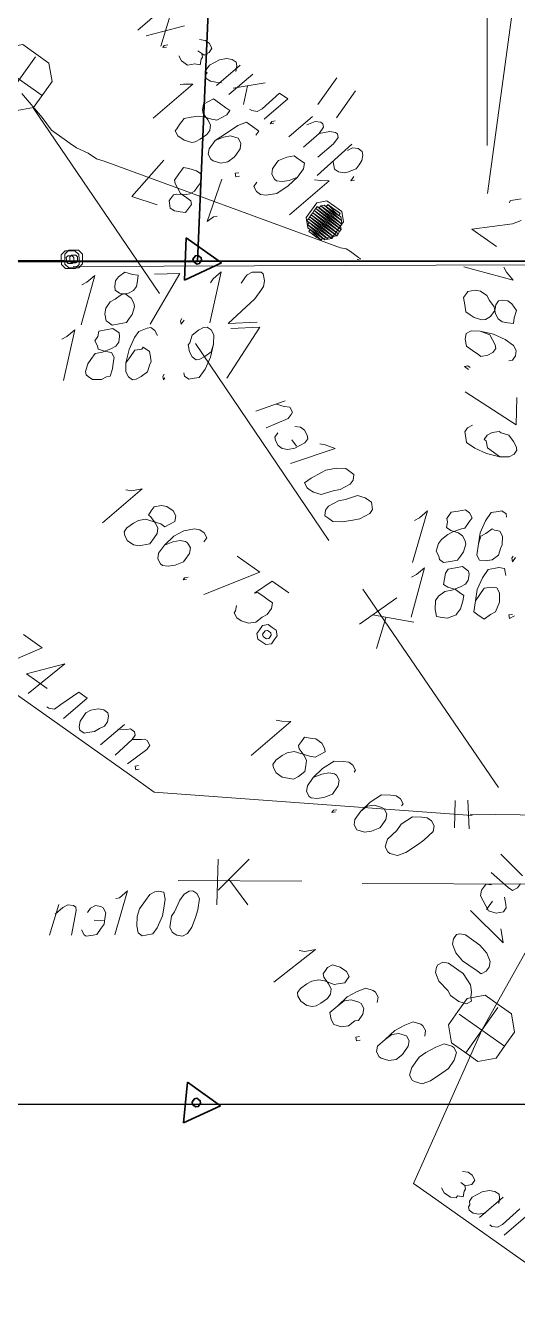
# Model space of a CAD drawing. Header units: millimetres. Extents: x -45570 to 57695, y -24100 to 57483.
# Drawn here: x -8219 to 542, y -24100 to -1506 of the extents above; entities that cross this region are included whole.
import ezdxf

# ---------------------------------------------------------------- set-up
doc = ezdxf.new("R2010")
doc.units = ezdxf.units.MM
doc.linetypes.add('Осевая 12-2-2', pattern=[16, 12, -2, 0, -2])
for name, color, linetype, lineweight in [('A-FLOR', 8, 'Continuous', 9), ('S-GRID', 8, 'Continuous', 9), ('НВК_ГП', 8, 'Continuous', 18), ('НВК_граница', 6, 'Continuous', 35), ('НВК_топо', 9, 'Continuous', 9)]:
    doc.layers.add(name, color=color, linetype=linetype, lineweight=lineweight)

# ---------------------------------------------------------------- blocks, each defined once
blk = doc.blocks.new('ТОПО')
at = {"layer": 'НВК_граница'}
for p, q in [((-4342, 13152), (-5154, -5708)), ((-4342, 13152), (-5154, -5708)), ((-5388, -6039), (-5355, -5290)), ((-5388, -6039), (-5355, -5290)), ((-5388, -6039), (-5355, -5290)), ((-5355, -5290), (-4729, -5732)), ((-5355, -5290), (-4729, -5732)), ((-5355, -5290), (-4729, -5732)), ((-5154, -5708), (-45570, -5710)), ((-5154, -5708), (-14181, -5670)), ((-4729, -5732), (-5388, -6039)), ((-4729, -5732), (-5388, -6039)), ((-4729, -5732), (-5388, -6039)), ((-5154, -5708), (23846, -5689)), ((23846, -5689), (-5154, -5708)), ((-5405, -21045), (-5335, -20321)), ((-5335, -20321), (-4747, -20738)), ((-14162, -20701), (-5171, -20714)), ((-4747, -20738), (-5405, -21045)), ((-5171, -20714), (23829, -20695))]:
    blk.add_line(p, q, dxfattribs=at)
for points in [[(-5214, -5638), (-5236, -5668), (-5229, -5710), (-5198, -5732)], [(-5214, -5638), (-5236, -5668), (-5229, -5710), (-5198, -5732)], [(-5214, -5638), (-5236, -5668), (-5229, -5710), (-5198, -5732)], [(-5120, -5622), (-5151, -5600), (-5193, -5607), (-5214, -5638)], [(-5120, -5622), (-5151, -5600), (-5193, -5607), (-5214, -5638)], [(-5120, -5622), (-5151, -5600), (-5193, -5607), (-5214, -5638)], [(-5104, -5716), (-5082, -5685), (-5090, -5643), (-5120, -5622)], [(-5104, -5716), (-5082, -5685), (-5090, -5643), (-5120, -5622)], [(-5104, -5716), (-5082, -5685), (-5090, -5643), (-5120, -5622)], [(-5198, -5732), (-5168, -5754), (-5126, -5746), (-5104, -5716)], [(-5198, -5732), (-5168, -5754), (-5126, -5746), (-5104, -5716)], [(-5198, -5732), (-5168, -5754), (-5126, -5746), (-5104, -5716)], [(-5232, -20643), (-5253, -20674), (-5246, -20716), (-5215, -20737)], [(-5137, -20627), (-5168, -20605), (-5210, -20613), (-5232, -20643)], [(-5215, -20737), (-5185, -20759), (-5143, -20752), (-5121, -20721)], [(-5121, -20721), (-5100, -20691), (-5107, -20649), (-5137, -20627)]]:
    blk.add_lwpolyline(points, dxfattribs=at)
at = {"layer": 'НВК_топо'}
for p, q in [((2818, 16091), (7, -4501)), ((-5792, -1226), (-6215, -1590)), ((-5645, -1330), (-5810, -1876)), ((-5387, -1513), (-6068, -1694)), ((-5119, -1758), (-5019, -1773)), ((-5019, -1773), (-4946, -1825)), ((-5747, -1865), (-5773, -1902)), ((-5773, -1902), (-5710, -1891)), ((-5684, -1854), (-5747, -1865)), ((-5076, -2009), (-5150, -1957)), ((-5076, -2009), (-5065, -2072)), ((-5039, -2035), (-5076, -2009)), ((-4950, -1987), (-5039, -2035)), ((-4898, -1914), (-4950, -1987)), ((-4946, -1825), (-4898, -1914)), ((-8732, -2182), (-7923, -2755)), ((-8041, -2064), (-8614, -2873)), ((-5442, -2136), (-5490, -2047)), ((-5332, -2214), (-5442, -2136)), ((-5269, -2204), (-5332, -2214)), ((-5206, -2193), (-5269, -2204)), ((-5107, -2208), (-5206, -2193)), ((-5091, -2108), (-5107, -2208)), ((-5065, -2072), (-5091, -2108)), ((-5022, -2323), (-4944, -2213)), ((-4944, -2213), (-4855, -2165)), ((-4855, -2165), (-4766, -2118)), ((-4394, -2215), (-4817, -2579)), ((-4766, -2118), (-4641, -2096)), ((-4641, -2096), (-4541, -2111)), ((-4541, -2111), (-4468, -2163)), ((-4457, -2226), (-4472, -2326)), ((-4468, -2163), (-4457, -2226)), ((-4985, -2349), (-5022, -2323)), ((-5011, -2386), (-4985, -2349)), ((-5001, -2449), (-5011, -2386)), ((-4927, -2501), (-5001, -2449)), ((-4173, -2372), (-4596, -2735)), ((-3013, -2917), (-2674, -2438)), ((-5241, -2555), (-5946, -3160)), ((-5466, -2561), (-5404, -2550)), ((-5404, -2550), (-5241, -2555)), ((-4827, -2516), (-4927, -2501)), ((-4728, -2531), (-4827, -2516)), ((-3952, -2528), (-4518, -2625)), ((-4267, -2582), (-4338, -2917)), ((-3695, -2710), (-4003, -2989)), ((-3548, -2814), (-3695, -2710)), ((-2682, -3151), (-2343, -2673)), ((-7921, -3143), (-8284, -2720)), ((-5051, -2910), (-5066, -3010)), ((-4962, -2862), (-5051, -2910)), ((-4873, -2815), (-4962, -2862)), ((-4763, -2893), (-4873, -2815)), ((-4653, -2971), (-4763, -2893)), ((-3971, -3178), (-3548, -2814)), ((-5832, -6277), (-8079, -2976)), ((-7837, -3258), (-7921, -3143)), ((-5474, -3273), (-5396, -3163)), ((-5396, -3163), (-5270, -3141)), ((-5270, -3141), (-5144, -3120)), ((-5144, -3120), (-5045, -3135)), ((-5066, -3010), (-5056, -3072)), ((-5056, -3072), (-4971, -3187)), ((-5045, -3135), (-4908, -3177)), ((-4809, -3192), (-4720, -3144)), ((-4720, -3144), (-4631, -3097)), ((-4579, -3023), (-4653, -2971)), ((-4631, -3097), (-4579, -3023)), ((-4191, -3021), (-4228, -2995)), ((-4092, -3037), (-4191, -3021)), ((-4003, -2989), (-4092, -3037)), ((-3106, -3127), (-3529, -3490)), ((-7752, -3373), (-7837, -3258)), ((-7532, -3529), (-7752, -3373)), ((-5552, -3384), (-5526, -3347)), ((-5504, -3473), (-5552, -3384)), ((-5526, -3347), (-5474, -3273)), ((-4939, -3376), (-4991, -3449)), ((-4971, -3187), (-4924, -3276)), ((-4924, -3276), (-4939, -3376)), ((-4908, -3177), (-4809, -3192)), ((-4436, -3290), (-4640, -3422)), ((-4285, -3231), (-4436, -3290)), ((-4174, -3309), (-4285, -3231)), ((-4137, -3335), (-4174, -3309)), ((-4064, -3388), (-4137, -3335)), ((-4116, -3461), (-4064, -3388)), ((-3834, -3219), (-3860, -3256)), ((-3860, -3256), (-3797, -3245)), ((-3771, -3208), (-3834, -3219)), ((-3210, -3274), (-3059, -3215)), ((-3059, -3215), (-2959, -3231)), ((-2912, -3320), (-2990, -3430)), ((-2959, -3231), (-2922, -3257)), ((-2922, -3257), (-2912, -3320)), ((-7421, -3607), (-7532, -3529)), ((-7311, -3685), (-7421, -3607)), ((-5394, -3551), (-5504, -3473)), ((-5258, -3592), (-5394, -3551)), ((-5195, -3581), (-5258, -3592)), ((-5106, -3534), (-5195, -3581)), ((-4991, -3449), (-5106, -3534)), ((-4844, -3553), (-4948, -3701)), ((-4640, -3422), (-4844, -3553)), ((-4692, -3495), (-4844, -3553)), ((-4566, -3474), (-4692, -3495)), ((-4430, -3515), (-4566, -3474)), ((-4383, -3604), (-4430, -3515)), ((-4398, -3703), (-4383, -3604)), ((-2990, -3430), (-3271, -3672)), ((-2732, -3612), (-3014, -3854)), ((-2990, -3430), (-2801, -3398)), ((-2801, -3398), (-2702, -3413)), ((-2654, -3502), (-2732, -3612)), ((-2702, -3413), (-2665, -3439)), ((-2665, -3439), (-2654, -3502)), ((-7101, -3778), (-7311, -3685)), ((-6954, -3882), (-7101, -3778)), ((-4948, -3701), (-4963, -3800)), ((-4963, -3800), (-4916, -3889)), ((-4502, -3851), (-4476, -3814)), ((-4476, -3814), (-4398, -3703)), ((-3564, -3852), (-3438, -3830)), ((-3438, -3830), (-3365, -3882)), ((-2407, -3621), (-3023, -4179)), ((-2485, -3732), (-2396, -3684)), ((-2396, -3684), (-2297, -3699)), ((-2297, -3699), (-2223, -3751)), ((-2213, -3814), (-2228, -3914)), ((-2223, -3751), (-2213, -3814)), ((-6817, -3924), (-6954, -3882)), ((-2609, -5466), (-6817, -3924)), ((-6322, -4550), (-5754, -3903)), ((-5434, -4075), (-5407, -4038)), ((-5407, -4038), (-5308, -4053)), ((-5308, -4053), (-5171, -4095)), ((-4916, -3889), (-4879, -3915)), ((-4879, -3915), (-4742, -3956)), ((-4742, -3956), (-4617, -3935)), ((-4617, -3935), (-4502, -3851)), ((-3835, -4157), (-3820, -4057)), ((-3820, -4057), (-3742, -3947)), ((-3742, -3947), (-3716, -3910)), ((-3716, -3910), (-3564, -3852)), ((-3270, -4060), (-3374, -4207)), ((-3365, -3882), (-3328, -3908)), ((-3328, -3908), (-3254, -3960)), ((-3254, -3960), (-3270, -4060)), ((-2730, -4000), (-2741, -3937)), ((-2720, -4063), (-2730, -4000)), ((-2646, -4115), (-2720, -4063)), ((-2332, -4061), (-2484, -4119)), ((-2280, -3987), (-2332, -4061)), ((-2228, -3914), (-2280, -3987)), ((-5564, -4259), (-5486, -4148)), ((-5553, -4322), (-5564, -4259)), ((-5486, -4148), (-5434, -4075)), ((-5171, -4095), (-5098, -4147)), ((-5087, -4209), (-5102, -4309)), ((-5098, -4147), (-5087, -4209)), ((-4984, -5000), (-4725, -4245)), ((-4422, -4128), (-4485, -4139)), ((-4485, -4139), (-4474, -4201)), ((-4474, -4201), (-4411, -4191)), ((-3788, -4246), (-3835, -4157)), ((-3751, -4272), (-3788, -4246)), ((-3651, -4287), (-3751, -4272)), ((-3526, -4265), (-3651, -4287)), ((-3374, -4207), (-3541, -4365)), ((-3374, -4207), (-3526, -4265)), ((-2813, -4273), (-3518, -4878)), ((-3075, -4253), (-2975, -4268)), ((-2975, -4268), (-2813, -4273)), ((-2546, -4130), (-2646, -4115)), ((-2484, -4119), (-2546, -4130)), ((-2399, -4234), (-2425, -4271)), ((-2425, -4271), (-2362, -4260)), ((-2373, -4197), (-2399, -4234)), ((-5521, -4510), (-5583, -4521)), ((-5505, -4410), (-5553, -4322)), ((-5358, -4515), (-5521, -4510)), ((-5458, -4499), (-5505, -4410)), ((-5347, -4577), (-5458, -4499)), ((-5295, -4504), (-5358, -4515)), ((-5207, -4456), (-5295, -4504)), ((-5154, -4383), (-5207, -4456)), ((-5102, -4309), (-5154, -4383)), ((-4154, -4373), (-4102, -4299)), ((-4106, -4462), (-4154, -4373)), ((-4033, -4514), (-4106, -4462)), ((-3933, -4529), (-4033, -4514)), ((-3745, -4497), (-3933, -4529)), ((-3541, -4365), (-3745, -4497)), ((-5876, -4700), (-6322, -4550)), ((-5636, -4594), (-5662, -4631)), ((-5662, -4631), (-5640, -4757)), ((-5583, -4521), (-5636, -4594)), ((-5274, -4629), (-5347, -4577)), ((-5315, -4766), (-5263, -4692)), ((-5263, -4692), (-5274, -4629)), ((-3052, -4766), (-3026, -4729)), ((-2989, -4755), (-3026, -4729)), ((-3026, -4729), (-2584, -5042)), ((-2584, -5042), (-3026, -4729)), ((-3026, -4729), (-2610, -5079)), ((-3026, -4729), (-2610, -5079)), ((-2989, -4755), (-2963, -4719)), ((-2963, -4719), (-2900, -4708)), ((-2595, -4979), (-2963, -4719)), ((-2595, -4979), (-2963, -4719)), ((-2963, -4719), (-2595, -4979)), ((-2963, -4719), (-2595, -4979)), ((-2595, -4979), (-2963, -4719)), ((-2595, -4979), (-2963, -4719)), ((-2963, -4719), (-2584, -5042)), ((-2963, -4719), (-2584, -5042)), ((-2606, -4916), (-2900, -4708)), ((-2900, -4708), (-2863, -4734)), ((-2606, -4916), (-2900, -4708)), ((-2900, -4708), (-2606, -4916)), ((-2900, -4708), (-2606, -4916)), ((-2606, -4916), (-2900, -4708)), ((-2606, -4916), (-2900, -4708)), ((-2900, -4708), (-2595, -4979)), ((-2900, -4708), (-2595, -4979)), ((-2863, -4734), (-2837, -4697)), ((-2643, -4890), (-2863, -4734)), ((-2643, -4890), (-2863, -4734)), ((-2863, -4734), (-2606, -4916)), ((-2863, -4734), (-2606, -4916)), ((-2617, -4853), (-2837, -4697)), ((-2837, -4697), (-2801, -4723)), ((-2617, -4853), (-2837, -4697)), ((-2837, -4697), (-2643, -4890)), ((-2837, -4697), (-2643, -4890)), ((-2653, -4827), (-2801, -4723)), ((-2801, -4723), (-2764, -4749)), ((-2653, -4827), (-2801, -4723)), ((-2801, -4723), (-2617, -4853)), ((-2801, -4723), (-2617, -4853)), ((390, -4662), (416, -4625)), ((416, -4625), (542, -4604)), ((542, -4604), (604, -4593)), ((-5640, -4757), (-5566, -4809)), ((-5566, -4809), (-5467, -4824)), ((-5467, -4824), (-5367, -4839)), ((-5367, -4839), (-5315, -4766)), ((-4869, -4916), (-4984, -5000)), ((-4806, -4905), (-4869, -4916)), ((-3208, -4987), (-3182, -4950)), ((-3182, -4950), (-3156, -4913)), ((-2740, -5263), (-3182, -4950)), ((-2740, -5263), (-3182, -4950)), ((-3182, -4950), (-2767, -5299)), ((-3182, -4950), (-2767, -5299)), ((-3156, -4913), (-3130, -4877)), ((-2678, -5252), (-3156, -4913)), ((-2678, -5252), (-3156, -4913)), ((-3156, -4913), (-2678, -5252)), ((-3156, -4913), (-2678, -5252)), ((-2678, -5252), (-3156, -4913)), ((-2678, -5252), (-3156, -4913)), ((-3156, -4913), (-2740, -5263)), ((-3156, -4913), (-2740, -5263)), ((-3130, -4877), (-3104, -4840)), ((-2652, -5215), (-3130, -4877)), ((-2652, -5215), (-3130, -4877)), ((-3130, -4877), (-2678, -5252)), ((-3130, -4877), (-2678, -5252)), ((-3104, -4840), (-3078, -4803)), ((-2626, -5178), (-3104, -4840)), ((-2626, -5178), (-3104, -4840)), ((-3104, -4840), (-2626, -5178)), ((-3104, -4840), (-2626, -5178)), ((-2626, -5178), (-3104, -4840)), ((-2626, -5178), (-3104, -4840)), ((-3104, -4840), (-2652, -5215)), ((-3104, -4840), (-2652, -5215)), ((-3078, -4803), (-3052, -4766)), ((-2600, -5141), (-3078, -4803)), ((-2600, -5141), (-3078, -4803)), ((-3078, -4803), (-2600, -5141)), ((-3078, -4803), (-2600, -5141)), ((-2600, -5141), (-3078, -4803)), ((-2600, -5141), (-3078, -4803)), ((-3078, -4803), (-2626, -5178)), ((-3078, -4803), (-2626, -5178)), ((-2610, -5079), (-3052, -4766)), ((-2610, -5079), (-3052, -4766)), ((-3052, -4766), (-2600, -5141)), ((-3052, -4766), (-2600, -5141)), ((-2584, -5042), (-2989, -4755)), ((-2584, -5042), (-2989, -4755)), ((-2989, -4755), (-2584, -5042)), ((-2584, -5042), (-2989, -4755)), ((-2690, -4801), (-2764, -4749)), ((-2764, -4749), (-2727, -4775)), ((-2653, -4827), (-2764, -4749)), ((-2764, -4749), (-2653, -4827)), ((-2653, -4827), (-2764, -4749)), ((-2764, -4749), (-2690, -4801)), ((-2653, -4827), (-2764, -4749)), ((-2764, -4749), (-2653, -4827)), ((-2764, -4749), (-2653, -4827)), ((-2727, -4775), (-2690, -4801)), ((-2690, -4801), (-2653, -4827)), ((-2653, -4827), (-2653, -4827)), ((-2617, -4853), (-2653, -4827)), ((-2643, -4890), (-2617, -4853)), ((-2606, -4916), (-2643, -4890)), ((-2595, -4979), (-2606, -4916)), ((-2767, -5299), (-3208, -4987)), ((-2767, -5299), (-3208, -4987)), ((-3208, -4987), (-3171, -5013)), ((-3208, -4987), (-2767, -5299)), ((-2767, -5299), (-3208, -4987)), ((-3197, -5050), (-3171, -5013)), ((-2829, -5310), (-3197, -5050)), ((-2829, -5310), (-3197, -5050)), ((-3197, -5050), (-2829, -5310)), ((-3197, -5050), (-2829, -5310)), ((-2829, -5310), (-3197, -5050)), ((-2829, -5310), (-3197, -5050)), ((-3197, -5050), (-2892, -5321)), ((-3197, -5050), (-2892, -5321)), ((-3186, -5113), (-3197, -5050)), ((-2892, -5321), (-3186, -5113)), ((-2892, -5321), (-3186, -5113)), ((-3186, -5113), (-2892, -5321)), ((-3186, -5113), (-2892, -5321)), ((-2892, -5321), (-3186, -5113)), ((-2892, -5321), (-3186, -5113)), ((-3186, -5113), (-2929, -5295)), ((-3186, -5113), (-2929, -5295)), ((-3150, -5139), (-3186, -5113)), ((-3176, -5175), (-3150, -5139)), ((-2955, -5332), (-3176, -5175)), ((-2955, -5332), (-3176, -5175)), ((-3176, -5175), (-2992, -5306)), ((-3176, -5175), (-2992, -5306)), ((-3139, -5201), (-3176, -5175)), ((-3171, -5013), (-2767, -5299)), ((-2767, -5299), (-3171, -5013)), ((-3171, -5013), (-2829, -5310)), ((-3171, -5013), (-2829, -5310)), ((-2929, -5295), (-3150, -5139)), ((-2929, -5295), (-3150, -5139)), ((-3150, -5139), (-2955, -5332)), ((-3150, -5139), (-2955, -5332)), ((-2652, -5215), (-2626, -5178)), ((-2626, -5178), (-2600, -5141)), ((-2610, -5079), (-2584, -5042)), ((-2600, -5141), (-2610, -5079)), ((-2584, -5042), (-2595, -4979)), ((454, -5039), (-273, -5131)), ((-273, -5131), (168, -5444)), ((606, -4981), (454, -5039)), ((-2992, -5306), (-3139, -5201)), ((-2992, -5306), (-3139, -5201)), ((-3139, -5201), (-3102, -5228)), ((-3139, -5201), (-2992, -5306)), ((-2992, -5306), (-3139, -5201)), ((-3102, -5228), (-2992, -5306)), ((-3029, -5280), (-3102, -5228)), ((-3102, -5228), (-2992, -5306)), ((-3029, -5280), (-3102, -5228)), ((-3102, -5228), (-3029, -5280)), ((-3102, -5228), (-3029, -5280)), ((-3065, -5254), (-3102, -5228)), ((-3029, -5280), (-3065, -5254)), ((-2992, -5306), (-3029, -5280)), ((-2992, -5306), (-2955, -5332)), ((-2955, -5332), (-2929, -5295)), ((-2929, -5295), (-2892, -5321)), ((-2892, -5321), (-2829, -5310)), ((-2829, -5310), (-2767, -5299)), ((-2767, -5299), (-2740, -5263)), ((-2740, -5263), (-2678, -5252)), ((-2678, -5252), (-2652, -5215)), ((-2509, -5482), (-2609, -5466)), ((-2435, -5534), (-2509, -5482)), ((-2288, -5638), (-2435, -5534)), ((-2251, -5664), (-2288, -5638)), ((-7417, -5708), (-8130, -5700)), ((709, -5771), (-7370, -5797)), ((-2314, -5675), (-2251, -5664)), ((464, -6039), (-417, -5802)), ((295, -5810), (343, -5899)), ((-6986, -5957), (-7224, -6839)), ((-7216, -6126), (-7127, -6078)), ((-7127, -6078), (-6986, -5957)), ((-6614, -6055), (-6629, -6155)), ((-6562, -5982), (-6614, -6055)), ((-6447, -5897), (-6562, -5982)), ((-6311, -5939), (-6447, -5897)), ((-6211, -5954), (-6311, -5939)), ((-6242, -6153), (-6226, -6054)), ((-6226, -6054), (-6211, -5954)), ((-5472, -5924), (-5998, -6823)), ((-5923, -5937), (-5472, -5924)), ((-4734, -5895), (-4934, -6802)), ((-4927, -6090), (-4875, -6016)), ((-4875, -6016), (-4734, -5895)), ((-4377, -6092), (-4351, -6056)), ((-4351, -6056), (-4299, -5982)), ((-4299, -5982), (-4273, -5945)), ((-4273, -5945), (-4184, -5898)), ((-4184, -5898), (-4021, -5902)), ((-4021, -5902), (-3984, -5928)), ((-3984, -5928), (-3974, -5991)), ((-3963, -6054), (-3978, -6154)), ((-3974, -5991), (-3963, -6054)), ((343, -5899), (464, -6039)), ((-6629, -6155), (-6619, -6218)), ((-6623, -6380), (-6508, -6296)), ((-6619, -6218), (-6545, -6270)), ((-6545, -6270), (-6445, -6285)), ((-6508, -6296), (-6383, -6274)), ((-6445, -6285), (-6335, -6363)), ((-6383, -6274), (-6294, -6227)), ((-6294, -6227), (-6242, -6153)), ((-4030, -6227), (-4134, -6374)), ((-3978, -6154), (-4030, -6227)), ((-420, -6353), (-368, -6279)), ((-368, -6279), (-342, -6242)), ((-342, -6242), (-216, -6221)), ((-216, -6221), (-117, -6236)), ((-117, -6236), (-6, -6314)), ((-6, -6314), (41, -6403)), ((-6805, -6638), (-6790, -6538)), ((-6790, -6538), (-6712, -6428)), ((-6712, -6428), (-6623, -6380)), ((-6335, -6363), (-6287, -6452)), ((-6277, -6515), (-6318, -6651)), ((-6287, -6452), (-6277, -6515)), ((-4134, -6374), (-4609, -6811)), ((-398, -6478), (-420, -6353)), ((-377, -6604), (-398, -6478)), ((41, -6403), (126, -6518)), ((126, -6518), (147, -6643)), ((152, -6481), (137, -6581)), ((204, -6407), (152, -6481)), ((267, -6397), (204, -6407)), ((366, -6412), (267, -6397)), ((440, -6464), (366, -6412)), ((524, -6579), (440, -6464)), ((-6784, -6763), (-6805, -6638)), ((-6747, -6789), (-6784, -6763)), ((-6370, -6725), (-6422, -6798)), ((-6318, -6651), (-6370, -6725)), ((-5432, -6726), (-5458, -6763)), ((-5458, -6763), (-5448, -6825)), ((-5448, -6825), (-5395, -6752)), ((-303, -6656), (-377, -6604)), ((-230, -6708), (-303, -6656)), ((-93, -6749), (-230, -6708)), ((-30, -6739), (-93, -6749)), ((58, -6691), (-30, -6739)), ((137, -6581), (58, -6691)), ((147, -6643), (195, -6732)), ((195, -6732), (268, -6784)), ((468, -6815), (483, -6715)), ((483, -6715), (524, -6579)), ((-7338, -6923), (-7539, -7830)), ((-7479, -7044), (-7338, -6923)), ((-6914, -6947), (-6929, -7047)), ((-6788, -6926), (-6914, -6947)), ((-6663, -6904), (-6788, -6926)), ((-6673, -6841), (-6747, -6789)), ((-6548, -6820), (-6673, -6841)), ((-6552, -6982), (-6663, -6904)), ((-6542, -7045), (-6552, -6982)), ((-6422, -6798), (-6548, -6820)), ((-6201, -6955), (-6279, -7065)), ((-6050, -6896), (-6201, -6955)), ((-5987, -6885), (-6050, -6896)), ((-5913, -6938), (-5987, -6885)), ((-5866, -7026), (-5913, -6938)), ((-5253, -7018), (-5138, -6934)), ((-5138, -6934), (-5049, -6887)), ((-5049, -6887), (-4986, -6876)), ((-4986, -6876), (-4913, -6928)), ((-4913, -6928), (-4865, -7017)), ((-4048, -6877), (-4636, -7786)), ((-4609, -6811), (-4096, -6788)), ((-4562, -6900), (-4048, -6877)), ((-375, -6992), (-390, -7091)), ((-286, -6944), (-375, -6992)), ((-124, -6949), (-286, -6944)), ((112, -7005), (-124, -6949)), ((49, -7016), (-124, -6949)), ((268, -6784), (368, -6800)), ((368, -6800), (468, -6815)), ((-7568, -7092), (-7479, -7044)), ((-6929, -7047), (-6981, -7120)), ((-6981, -7120), (-6934, -7209)), ((-6934, -7209), (-6923, -7272)), ((-6698, -7266), (-6609, -7218)), ((-6609, -7218), (-6557, -7145)), ((-6557, -7145), (-6542, -7045)), ((-6279, -7065), (-6373, -7275)), ((-5320, -7192), (-5294, -7155)), ((-5299, -7317), (-5320, -7192)), ((-5294, -7155), (-5253, -7018)), ((-2816, -10675), (-5194, -7170)), ((-4870, -7179), (-4926, -7415)), ((-4870, -7179), (-4911, -7316)), ((-4865, -7017), (-4870, -7179)), ((-390, -7091), (-369, -7217)), ((-369, -7217), (-259, -7295)), ((97, -7105), (49, -7016)), ((144, -7194), (97, -7105)), ((322, -7098), (112, -7005)), ((155, -7256), (144, -7194)), ((469, -7203), (322, -7098)), ((517, -7291), (469, -7203)), ((-7053, -7456), (-6975, -7346)), ((-6975, -7346), (-6849, -7324)), ((-6923, -7272), (-6787, -7313)), ((-6849, -7324), (-6698, -7266)), ((-6787, -7313), (-6687, -7329)), ((-6687, -7329), (-6639, -7418)), ((-6639, -7418), (-6655, -7517)), ((-6373, -7275), (-6429, -7511)), ((-6351, -7401), (-6429, -7511)), ((-6273, -7290), (-6351, -7401)), ((-6148, -7269), (-6273, -7290)), ((-6122, -7232), (-6148, -7269)), ((-6011, -7310), (-6122, -7232)), ((-6000, -7373), (-6011, -7310)), ((-5979, -7498), (-6000, -7373)), ((-5251, -7406), (-5299, -7317)), ((-5177, -7458), (-5251, -7406)), ((-5115, -7447), (-5177, -7458)), ((-5026, -7400), (-5115, -7447)), ((-4911, -7316), (-5026, -7400)), ((-4926, -7415), (-5020, -7625)), ((-259, -7295), (-148, -7373)), ((-148, -7373), (-111, -7399)), ((-111, -7399), (14, -7378)), ((14, -7378), (103, -7330)), ((103, -7330), (155, -7256)), ((450, -7465), (502, -7391)), ((502, -7391), (517, -7291)), ((-7147, -7666), (-7105, -7530)), ((-7136, -7729), (-7147, -7666)), ((-7105, -7530), (-7053, -7456)), ((-6670, -7617), (-6711, -7753)), ((-6655, -7517), (-6670, -7617)), ((-6429, -7511), (-6434, -7673)), ((-6434, -7673), (-6386, -7762)), ((-6161, -7756), (-6046, -7672)), ((-6046, -7672), (-6005, -7535)), ((-6005, -7535), (-5979, -7498)), ((-5020, -7625), (-5124, -7772)), ((-341, -7568), (-404, -7578)), ((-404, -7578), (-330, -7631)), ((-304, -7594), (-341, -7568)), ((387, -7475), (450, -7465)), ((-7099, -7755), (-7136, -7729)), ((-7025, -7807), (-7099, -7755)), ((-6863, -7811), (-7025, -7807)), ((-6774, -7764), (-6863, -7811)), ((-6711, -7753), (-6774, -7764)), ((-6386, -7762), (-6313, -7814)), ((-6313, -7814), (-6250, -7804)), ((-6250, -7804), (-6161, -7756)), ((-5747, -7717), (-5773, -7754)), ((-5773, -7754), (-5763, -7817)), ((-5763, -7817), (-5737, -7780)), ((-5386, -7753), (-5397, -7690)), ((-5312, -7805), (-5386, -7753)), ((-5249, -7794), (-5312, -7805)), ((-5124, -7772), (-5249, -7794)), ((518, -8617), (-391, -8029)), ((531, -8130), (518, -8617)), ((-3597, -8190), (-4115, -8376)), ((-3749, -8248), (-3612, -8290)), ((-3612, -8290), (-3513, -8305)), ((-3513, -8305), (-3465, -8394)), ((-3543, -8504), (-3936, -8668)), ((-3491, -8430), (-3543, -8504)), ((-3465, -8394), (-3491, -8430)), ((-3778, -8835), (-3726, -8762)), ((-3422, -8645), (-3323, -8660)), ((-3323, -8660), (-3249, -8712)), ((-3249, -8712), (-3202, -8801)), ((-3202, -8801), (-3191, -8864)), ((-399, -8742), (-347, -8668)), ((-388, -8804), (-399, -8742)), ((-367, -8930), (-388, -8804)), ((-347, -8668), (-258, -8620)), ((-52, -8876), (0, -8803)), ((0, -8803), (89, -8755)), ((89, -8755), (214, -8734)), ((214, -8734), (251, -8760)), ((251, -8760), (387, -8801)), ((387, -8801), (472, -8916)), ((-3767, -8898), (-3778, -8835)), ((-3719, -8987), (-3767, -8898)), ((-3646, -9039), (-3719, -8987)), ((-3421, -9033), (-3546, -9054)), ((-3395, -8996), (-3479, -8881)), ((-3332, -8985), (-3421, -9033)), ((-3243, -8938), (-3332, -8985)), ((-3191, -8864), (-3243, -8938)), ((-2981, -8957), (-2881, -8973)), ((-2881, -8973), (-2708, -9040)), ((-219, -9034), (-367, -8930)), ((-9, -9128), (-219, -9034)), ((-16, -8902), (-52, -8876)), ((6, -9028), (-16, -8902)), ((116, -9106), (6, -9028)), ((472, -8916), (519, -9005)), ((519, -9005), (530, -9068)), ((-3546, -9054), (-3646, -9039)), ((-2708, -9040), (-3503, -9306)), ((227, -9184), (-9, -9128)), ((227, -9184), (116, -9106)), ((389, -9189), (227, -9184)), ((478, -9141), (389, -9189)), ((530, -9068), (478, -9141)), ((-2958, -9471), (-3135, -9566)), ((-2869, -9423), (-2958, -9471)), ((-2680, -9391), (-2869, -9423)), ((-2518, -9395), (-2680, -9391)), ((-2444, -9447), (-2518, -9395)), ((-2371, -9500), (-2444, -9447)), ((-3135, -9566), (-3250, -9650)), ((-3250, -9650), (-3203, -9739)), ((-2616, -9768), (-2438, -9673)), ((-2438, -9673), (-2386, -9599)), ((-2386, -9599), (-2371, -9500)), ((-6142, -9757), (-6846, -10363)), ((-6430, -9774), (-6330, -9790)), ((-6330, -9790), (-6142, -9757)), ((-3203, -9739), (-3166, -9765)), ((-3166, -9765), (-3092, -9817)), ((-3092, -9817), (-2956, -9858)), ((-2956, -9858), (-2741, -9789)), ((-2741, -9789), (-2616, -9768)), ((-2306, -9877), (-2521, -9946)), ((-2170, -9918), (-2306, -9877)), ((-2096, -9970), (-2170, -9918)), ((-5978, -10150), (-6030, -10223)), ((-5926, -10076), (-5978, -10150)), ((-5800, -10054), (-5926, -10076)), ((-5700, -10070), (-5800, -10054)), ((-5590, -10148), (-5700, -10070)), ((-5542, -10237), (-5590, -10148)), ((-2876, -10136), (-2891, -10235)), ((-2824, -10062), (-2876, -10136)), ((-2646, -9967), (-2824, -10062)), ((-2521, -9946), (-2646, -9967)), ((-2059, -9996), (-2096, -9970)), ((-2090, -10195), (-2038, -10122)), ((-2038, -10122), (-2059, -9996)), ((-1063, -10149), (-1326, -11067)), ((-1204, -10270), (-1063, -10149)), ((-513, -10151), (-639, -10173)), ((-387, -10130), (-513, -10151)), ((-314, -10182), (-387, -10130)), ((200, -10159), (74, -10180)), ((262, -10148), (200, -10159)), ((336, -10200), (262, -10148)), ((-6411, -10450), (-6296, -10366)), ((-6296, -10366), (-6207, -10318)), ((-6207, -10318), (-6082, -10297)), ((-6082, -10297), (-5945, -10338)), ((-6030, -10223), (-5993, -10249)), ((-5993, -10249), (-5909, -10364)), ((-5945, -10338), (-5809, -10379)), ((-5909, -10364), (-5861, -10453)), ((-5809, -10379), (-5735, -10431)), ((-5735, -10431), (-5647, -10384)), ((-5647, -10384), (-5558, -10336)), ((-5558, -10336), (-5542, -10237)), ((-2891, -10235), (-2818, -10287)), ((-2818, -10287), (-2744, -10340)), ((-2744, -10340), (-2582, -10344)), ((-2582, -10344), (-2393, -10312)), ((-2393, -10312), (-2268, -10290)), ((-2268, -10290), (-2090, -10195)), ((-1293, -10317), (-1204, -10270)), ((-706, -10346), (-721, -10446)), ((-639, -10173), (-717, -10283)), ((-717, -10283), (-706, -10346)), ((-396, -10455), (-318, -10344)), ((-318, -10344), (-266, -10271)), ((-266, -10271), (-314, -10182)), ((-30, -10327), (-124, -10537)), ((74, -10180), (-30, -10327)), ((347, -10263), (336, -10200)), ((-6463, -10524), (-6411, -10450)), ((-6452, -10587), (-6463, -10524)), ((-6405, -10675), (-6452, -10587)), ((-5876, -10553), (-5928, -10626)), ((-5861, -10453), (-5876, -10553)), ((-5577, -10598), (-5744, -10756)), ((-5400, -10503), (-5577, -10598)), ((-5211, -10471), (-5400, -10503)), ((-5112, -10486), (-5211, -10471)), ((-5038, -10538), (-5112, -10486)), ((-4991, -10627), (-5038, -10538)), ((-815, -10656), (-700, -10571)), ((-721, -10446), (-648, -10498)), ((-700, -10571), (-611, -10524)), ((-648, -10498), (-511, -10539)), ((-611, -10524), (-459, -10466)), ((-511, -10539), (-438, -10591)), ((-459, -10466), (-396, -10455)), ((-438, -10591), (-390, -10680)), ((-124, -10537), (-154, -10737)), ((-113, -10600), (-154, -10737)), ((-24, -10553), (-113, -10600)), ((91, -10468), (-24, -10553)), ((128, -10494), (91, -10468)), ((227, -10510), (128, -10494)), ((275, -10599), (227, -10510)), ((270, -10761), (275, -10599)), ((-6295, -10753), (-6405, -10675)), ((-6195, -10769), (-6295, -10753)), ((-6132, -10758), (-6195, -10769)), ((-6006, -10736), (-6132, -10758)), ((-5928, -10626), (-6006, -10736)), ((-5744, -10756), (-5849, -10903)), ((-5593, -10698), (-5744, -10756)), ((-5467, -10676), (-5593, -10698)), ((-5367, -10692), (-5467, -10676)), ((-5331, -10718), (-5367, -10692)), ((-5283, -10807), (-5331, -10718)), ((-5298, -10906), (-5283, -10807)), ((-5043, -10701), (-4991, -10627)), ((-908, -10866), (-867, -10729)), ((-867, -10729), (-815, -10656)), ((-379, -10743), (-421, -10879)), ((-390, -10680), (-379, -10743)), ((-154, -10737), (-185, -10936)), ((203, -10934), (244, -10798)), ((244, -10798), (270, -10761)), ((-5849, -10903), (-5864, -11003)), ((-5864, -11003), (-5816, -11092)), ((-5554, -11112), (-5403, -11053)), ((-5403, -11053), (-5376, -11017)), ((-5376, -11017), (-5298, -10906)), ((-4449, -10955), (-4045, -11241)), ((-860, -10955), (-908, -10866)), ((-850, -11017), (-860, -10955)), ((-776, -11070), (-850, -11017)), ((-651, -11048), (-776, -11070)), ((-525, -11026), (-651, -11048)), ((-473, -10953), (-525, -11026)), ((-421, -10879), (-473, -10953)), ((-185, -10936), (-137, -11025)), ((-137, -11025), (-38, -11040)), ((-38, -11040), (88, -11019)), ((88, -11019), (203, -10934)), ((465, -10954), (439, -10991)), ((439, -10991), (450, -11054)), ((450, -11054), (502, -10980)), ((-5816, -11092), (-5779, -11118)), ((-5779, -11118), (-5680, -11133)), ((-5680, -11133), (-5554, -11112)), ((-4045, -11241), (-5044, -11639)), ((-1116, -11160), (-1353, -12041)), ((-1346, -11329), (-1257, -11281)), ((-1257, -11281), (-1116, -11160)), ((-744, -11258), (-759, -11358)), ((-692, -11184), (-744, -11258)), ((-566, -11163), (-692, -11184)), ((-441, -11141), (-566, -11163)), ((-330, -11219), (-441, -11141)), ((-335, -11382), (-319, -11282)), ((-319, -11282), (-330, -11219)), ((21, -11192), (-83, -11339)), ((146, -11170), (21, -11192)), ((209, -11159), (146, -11170)), ((309, -11175), (209, -11159)), ((330, -11300), (309, -11175)), ((-5386, -11341), (-5412, -11378)), ((-5412, -11378), (-5349, -11367)), ((-5323, -11331), (-5386, -11341)), ((-3824, -11397), (-4143, -11614)), ((-3530, -11606), (-3824, -11397)), ((-759, -11358), (-774, -11457)), ((-774, -11457), (-701, -11509)), ((-701, -11509), (-564, -11551)), ((-627, -11561), (-476, -11503)), ((-476, -11503), (-387, -11455)), ((-387, -11455), (-335, -11382)), ((-83, -11339), (-177, -11549)), ((75, -11506), (-51, -11527)), ((174, -11521), (75, -11506)), ((222, -11610), (174, -11521)), ((-4143, -11614), (-4080, -11603)), ((-4080, -11603), (-3969, -11681)), ((-3969, -11681), (-3896, -11733)), ((-3896, -11733), (-3822, -11785)), ((-1606, -11697), (-2270, -12166)), ((200, -15073), (-2215, -11542)), ((-924, -11903), (-920, -11741)), ((-920, -11741), (-868, -11667)), ((-868, -11667), (-753, -11583)), ((-753, -11583), (-627, -11561)), ((-564, -11551), (-491, -11603)), ((-491, -11603), (-417, -11655)), ((-417, -11655), (-433, -11754)), ((-207, -11748), (-238, -11947)), ((-177, -11549), (-207, -11748)), ((-129, -11638), (-207, -11748)), ((-51, -11527), (-129, -11638)), ((217, -11772), (222, -11610)), ((-6224, -14945), (-10491, -11925)), ((-4503, -11966), (-4477, -11929)), ((-4455, -12055), (-4503, -11966)), ((-4477, -11929), (-4461, -11830)), ((-3838, -11885), (-3916, -11995)), ((-3822, -11785), (-3838, -11885)), ((-914, -11966), (-924, -11903)), ((-903, -12029), (-914, -11966)), ((-526, -11964), (-552, -12001)), ((-474, -11891), (-526, -11964)), ((-433, -11754), (-474, -11891)), ((-238, -11947), (-164, -11999)), ((61, -11993), (150, -11946)), ((150, -11946), (217, -11772)), ((-4381, -12107), (-4455, -12055)), ((-4245, -12148), (-4381, -12107)), ((-4119, -12127), (-4245, -12148)), ((-4004, -12043), (-4119, -12127)), ((-3916, -11995), (-4004, -12043)), ((-1306, -12130), (-2040, -11997)), ((-1969, -12599), (-1804, -12054)), ((-803, -12044), (-903, -12029)), ((-704, -12059), (-803, -12044)), ((-552, -12001), (-704, -12059)), ((-164, -11999), (-91, -12051)), ((-91, -12051), (-54, -12077)), ((-54, -12077), (61, -11993)), ((449, -11991), (386, -12002)), ((386, -12002), (397, -12065)), ((397, -12065), (486, -12017)), ((-8252, -12350), (-7921, -12584)), ((-7921, -12584), (-8794, -12960)), ((-7516, -12870), (-8197, -13051)), ((-8169, -13402), (-7516, -12870)), ((-8197, -13051), (-7829, -13312)), ((-7268, -13377), (-7587, -13594)), ((-7543, -13845), (-7121, -13482)), ((-7121, -13482), (-7268, -13377)), ((-7801, -13663), (-7838, -13637)), ((-7701, -13678), (-7801, -13663)), ((-7587, -13594), (-7701, -13678)), ((-7193, -13817), (-7141, -13744)), ((-7141, -13744), (-7052, -13696)), ((-7052, -13696), (-6926, -13675)), ((-6926, -13675), (-6826, -13690)), ((-6826, -13690), (-6753, -13742)), ((-6753, -13742), (-6742, -13805)), ((-7260, -13990), (-7245, -13891)), ((-7249, -14053), (-7260, -13990)), ((-7245, -13891), (-7193, -13817)), ((-6809, -13978), (-6898, -14025)), ((-6458, -13950), (-6881, -14314)), ((-6757, -13904), (-6809, -13978)), ((-6742, -13805), (-6757, -13904)), ((-3493, -13895), (-4198, -14501)), ((-3755, -13875), (-3656, -13891)), ((-3656, -13891), (-3493, -13895)), ((-7176, -14105), (-7249, -14053)), ((-7113, -14095), (-7176, -14105)), ((-6987, -14073), (-7113, -14095)), ((-6898, -14025), (-6987, -14073)), ((-6316, -14217), (-6624, -14496)), ((-6573, -14035), (-6411, -14039)), ((-6411, -14039), (-6348, -14028)), ((-6348, -14028), (-6275, -14080)), ((-6264, -14143), (-6316, -14217)), ((-6316, -14217), (-6153, -14221)), ((-6275, -14080), (-6264, -14143)), ((-6153, -14221), (-6091, -14211)), ((-6091, -14211), (-6054, -14237)), ((-3251, -14177), (-3303, -14251)), ((-3151, -14192), (-3251, -14177)), ((-3052, -14207), (-3151, -14192)), ((-2941, -14286), (-3052, -14207)), ((-6058, -14399), (-6403, -14652)), ((-6006, -14325), (-6058, -14399)), ((-6054, -14237), (-6006, -14325)), ((-3648, -14504), (-3559, -14456)), ((-3559, -14456), (-3433, -14434)), ((-3433, -14434), (-3297, -14476)), ((-3303, -14251), (-3355, -14324)), ((-3355, -14324), (-3344, -14387)), ((-3344, -14387), (-3260, -14502)), ((-2972, -14485), (-2883, -14437)), ((-2894, -14374), (-2941, -14286)), ((-2883, -14437), (-2894, -14374)), ((-6204, -14683), (-6267, -14693)), ((-3815, -14661), (-3763, -14588)), ((-3804, -14724), (-3815, -14661)), ((-3763, -14588), (-3648, -14504)), ((-3297, -14476), (-3160, -14517)), ((-3260, -14502), (-3213, -14591)), ((-3213, -14591), (-3228, -14690)), ((-3160, -14517), (-3061, -14532)), ((-3061, -14532), (-2972, -14485)), ((-2725, -14604), (-2929, -14736)), ((-2563, -14609), (-2725, -14604)), ((-2463, -14624), (-2563, -14609)), ((-2390, -14676), (-2463, -14624)), ((-2342, -14765), (-2390, -14676)), ((-6267, -14693), (-6256, -14756)), ((-6256, -14756), (-6193, -14745)), ((-3756, -14813), (-3804, -14724)), ((-3646, -14891), (-3756, -14813)), ((-3546, -14907), (-3646, -14891)), ((-3447, -14922), (-3546, -14907)), ((-3358, -14874), (-3447, -14922)), ((-3243, -14790), (-3358, -14874)), ((-3228, -14690), (-3243, -14790)), ((-3096, -14894), (-3200, -15041)), ((-2929, -14736), (-3096, -14894)), ((-2944, -14836), (-3096, -14894)), ((-2819, -14814), (-2944, -14836)), ((-2719, -14829), (-2819, -14814)), ((-2682, -14856), (-2719, -14829)), ((-2635, -14944), (-2682, -14856)), ((-2368, -14802), (-2342, -14765)), ((-5929, -15153), (-6224, -14945)), ((-3200, -15041), (-3215, -15141)), ((-2728, -15154), (-2650, -15044)), ((-2650, -15044), (-2635, -14944)), ((-264, -15573), (-5929, -15153)), ((-3215, -15141), (-3168, -15230)), ((-3168, -15230), (-3131, -15256)), ((-3131, -15256), (-3031, -15271)), ((-3031, -15271), (-2906, -15249)), ((-2906, -15249), (-2754, -15191)), ((-2754, -15191), (-2728, -15154)), ((-2083, -15335), (-2250, -15493)), ((-1879, -15203), (-2083, -15335)), ((-1717, -15208), (-1879, -15203)), ((-1617, -15223), (-1717, -15208)), ((-1543, -15275), (-1617, -15223)), ((-1496, -15364), (-1543, -15275)), ((-1522, -15400), (-1496, -15364)), ((-582, -15789), (-569, -15302)), ((-320, -15809), (-343, -15296)), ((-2737, -15479), (-2763, -15516)), ((-2763, -15516), (-2700, -15505)), ((-2674, -15468), (-2737, -15479)), ((-2250, -15493), (-2354, -15640)), ((-2135, -15408), (-2250, -15493)), ((-2009, -15387), (-2135, -15408)), ((-1873, -15428), (-2009, -15387)), ((-1836, -15454), (-1873, -15428)), ((-1788, -15543), (-1836, -15454)), ((-1804, -15643), (-1788, -15543)), ((4300, -15600), (-300, -15547)), ((-2354, -15640), (-2369, -15740)), ((-2369, -15740), (-2322, -15828)), ((-2060, -15848), (-1908, -15790)), ((-1908, -15790), (-1882, -15753)), ((-1882, -15753), (-1804, -15643)), ((-1531, -15725), (-1609, -15836)), ((-1327, -15593), (-1531, -15725)), ((-1165, -15598), (-1327, -15593)), ((-1065, -15613), (-1165, -15598)), ((-992, -15665), (-1065, -15613)), ((-944, -15754), (-992, -15665)), ((-959, -15854), (-944, -15754)), ((-2322, -15828), (-2185, -15870)), ((-2185, -15870), (-2060, -15848)), ((-1776, -15994), (-1817, -16130)), ((-1609, -15836), (-1776, -15994)), ((-1241, -16096), (-1126, -16012)), ((-1126, -16012), (-959, -15854)), ((-1817, -16130), (-1770, -16219)), ((-1770, -16219), (-1733, -16245)), ((-1733, -16245), (-1597, -16286)), ((-1597, -16286), (-1445, -16228)), ((-1445, -16228), (-1241, -16096)), ((632, -16648), (242, -16262)), ((-4787, -16348), (-4810, -17160)), ((-4237, -16350), (-4790, -16898)), ((-4259, -17163), (-4597, -16703)), ((376, -16854), (71, -16583)), ((-6403, -16915), (-6625, -17697)), ((-6544, -17037), (-6403, -16915)), ((-5916, -16929), (-6005, -16976)), ((-5853, -16918), (-5916, -16929)), ((-5754, -16933), (-5853, -16918)), ((-5732, -17059), (-5754, -16933)), ((-3297, -16739), (-5498, -16728)), ((-5303, -16921), (-5392, -16969)), ((-5240, -16910), (-5303, -16921)), ((-5167, -16962), (-5240, -16910)), ((1303, -16792), (-2223, -16782)), ((-116, -17003), (-101, -16903)), ((-101, -16903), (-48, -16830)), ((-95, -19392), (1366, -16781)), ((-48, -16830), (-22, -16793)), ((-22, -16793), (77, -16808)), ((450, -16906), (376, -16854)), ((538, -16858), (450, -16906)), ((591, -16785), (538, -16858)), ((-7623, -17157), (-7788, -17702)), ((-7550, -17209), (-7461, -17161)), ((-7461, -17161), (-7361, -17176)), ((-6607, -17047), (-6544, -17037)), ((-6083, -17087), (-6187, -17234)), ((-6005, -16976), (-6083, -17087)), ((-5763, -17258), (-5732, -17059)), ((-5470, -17079), (-5563, -17289)), ((-5392, -16969), (-5470, -17079)), ((-5119, -17051), (-5167, -16962)), ((-5150, -17250), (-5119, -17051)), ((-68, -17092), (-116, -17003)), ((-21, -17180), (-68, -17092)), ((-10, -17243), (94, -17096)), ((309, -17027), (330, -17153)), ((330, -17153), (341, -17216)), ((-7690, -17330), (-7550, -17209)), ((-7313, -17265), (-7401, -17700)), ((-7361, -17176), (-7324, -17202)), ((-7324, -17202), (-7313, -17265)), ((-7114, -17296), (-7062, -17222)), ((-7062, -17222), (-6973, -17175)), ((-6973, -17175), (-6874, -17190)), ((-6874, -17190), (-6837, -17216)), ((-6837, -17216), (-6789, -17305)), ((-6789, -17305), (-6805, -17404)), ((-6228, -17370), (-6233, -17533)), ((-6187, -17234), (-6228, -17370)), ((-5871, -17568), (-5778, -17358)), ((-5778, -17358), (-5763, -17258)), ((-5616, -17362), (-5646, -17562)), ((-5563, -17289), (-5616, -17362)), ((-5258, -17560), (-5191, -17387)), ((-5191, -17387), (-5150, -17250)), ((286, -17839), (-298, -17260)), ((27, -17269), (-21, -17180)), ((163, -17311), (27, -17269)), ((226, -17300), (163, -17311)), ((289, -17289), (226, -17300)), ((341, -17216), (289, -17289)), ((-7175, -17694), (-7223, -17605)), ((-6831, -17441), (-6993, -17437)), ((-6872, -17578), (-6950, -17688)), ((-6820, -17504), (-6872, -17578)), ((-6805, -17404), (-6820, -17504)), ((-6233, -17533), (-6211, -17659)), ((-5949, -17678), (-5871, -17568)), ((-5646, -17562), (-5599, -17651)), ((-5336, -17670), (-5258, -17560)), ((243, -17588), (254, -17651)), ((-7139, -17720), (-7175, -17694)), ((-7013, -17699), (-7139, -17720)), ((-6950, -17688), (-7013, -17699)), ((-6211, -17659), (-6138, -17711)), ((-6138, -17711), (-6075, -17700)), ((-6075, -17700), (-5949, -17678)), ((-5599, -17651), (-5525, -17703)), ((-5525, -17703), (-5425, -17718)), ((-5425, -17718), (-5336, -17670)), ((-600, -17765), (-615, -17864)), ((-548, -17691), (-600, -17765)), ((-485, -17680), (-548, -17691)), ((-385, -17696), (-485, -17680)), ((-238, -17800), (-385, -17696)), ((-128, -17878), (-238, -17800)), ((254, -17651), (286, -17839)), ((-3056, -17959), (-3797, -18538)), ((-3344, -17976), (-3245, -17991)), ((-3245, -17991), (-3056, -17959)), ((-615, -17864), (-557, -18016)), ((-557, -18016), (-436, -18157)), ((-7, -18019), (-128, -17878)), ((52, -18170), (-7, -18019)), ((-2840, -18277), (-2866, -18314)), ((-2751, -18230), (-2840, -18277)), ((-2615, -18271), (-2751, -18230)), ((-2504, -18349), (-2615, -18271)), ((-901, -18269), (-917, -18368)), ((-875, -18232), (-901, -18269)), ((-786, -18185), (-875, -18232)), ((-687, -18200), (-786, -18185)), ((-503, -18330), (-687, -18200)), ((-436, -18157), (-325, -18235)), ((-325, -18235), (-178, -18339)), ((-16, -18344), (36, -18270)), ((36, -18270), (52, -18170)), ((-3211, -18567), (-3122, -18520)), ((-3122, -18520), (-2996, -18498)), ((-2996, -18498), (-2896, -18514)), ((-2866, -18314), (-2918, -18388)), ((-2918, -18388), (-2907, -18451)), ((-2907, -18451), (-2823, -18566)), ((-2896, -18514), (-2723, -18581)), ((-2535, -18549), (-2509, -18512)), ((-2509, -18512), (-2457, -18438)), ((-2457, -18438), (-2504, -18349)), ((-917, -18368), (-858, -18520)), ((-858, -18520), (-700, -18687)), ((-429, -18382), (-503, -18330)), ((-297, -18586), (-429, -18382)), ((-178, -18339), (-104, -18391)), ((-104, -18391), (-16, -18344)), ((-3378, -18725), (-3325, -18652)), ((-3367, -18788), (-3378, -18725)), ((-3325, -18652), (-3211, -18567)), ((-2823, -18566), (-2775, -18654)), ((-2775, -18654), (-2791, -18754)), ((-2723, -18581), (-2660, -18570)), ((-2660, -18570), (-2535, -18549)), ((-2314, -18705), (-2492, -18800)), ((-2162, -18646), (-2314, -18705)), ((-2026, -18688), (-2162, -18646)), ((-1989, -18714), (-2026, -18688)), ((-1942, -18803), (-1989, -18714)), ((-700, -18687), (-653, -18776)), ((-276, -18711), (-297, -18586)), ((-291, -18811), (-276, -18711)), ((-3319, -18877), (-3367, -18788)), ((-3209, -18955), (-3319, -18877)), ((-3109, -18970), (-3209, -18955)), ((-3046, -18960), (-3109, -18970)), ((-2958, -18912), (-3046, -18960)), ((-2843, -18828), (-2958, -18912)), ((-2791, -18754), (-2843, -18828)), ((-2659, -18958), (-2800, -19079)), ((-2492, -18800), (-2659, -18958)), ((-2544, -18873), (-2659, -18958)), ((-2418, -18852), (-2544, -18873)), ((-2282, -18893), (-2418, -18852)), ((-2245, -18919), (-2282, -18893)), ((-2197, -19008), (-2245, -18919)), ((-1957, -18902), (-1942, -18803)), ((-653, -18776), (-506, -18880)), ((-506, -18880), (-369, -18921)), ((-369, -18921), (-280, -18874)), ((-280, -18874), (-291, -18811)), ((-2800, -19079), (-2778, -19205)), ((-2778, -19205), (-2731, -19293)), ((-2291, -19218), (-2213, -19108)), ((-2213, -19108), (-2197, -19008)), ((-499, -19105), (310, -19678)), ((192, -18987), (-381, -19796)), ((-2731, -19293), (-2594, -19335)), ((-2594, -19335), (-2469, -19313)), ((-2469, -19313), (-2354, -19229)), ((-2354, -19229), (-2291, -19218)), ((-1646, -19399), (-1813, -19557)), ((-1468, -19304), (-1646, -19399)), ((-1316, -19245), (-1468, -19304)), ((-1180, -19287), (-1316, -19245)), ((-95, -19392), (-1309, -22122)), ((-1143, -19313), (-1180, -19287)), ((-1095, -19401), (-1143, -19313)), ((-1111, -19501), (-1095, -19401)), ((-2274, -19506), (-2337, -19517)), ((-2337, -19517), (-2326, -19580)), ((-2326, -19580), (-2263, -19569)), ((-1813, -19557), (-1953, -19678)), ((-1698, -19472), (-1813, -19557)), ((-1572, -19451), (-1698, -19472)), ((-1436, -19492), (-1572, -19451)), ((-1388, -19581), (-1436, -19492)), ((-1403, -19680), (-1388, -19581)), ((-764, -19636), (-916, -19694)), ((-628, -19677), (-764, -19636)), ((-1953, -19678), (-1969, -19777)), ((-1969, -19777), (-1921, -19866)), ((-1921, -19866), (-1884, -19892)), ((-1622, -19912), (-1507, -19828)), ((-1507, -19828), (-1481, -19791)), ((-1481, -19791), (-1403, -19680)), ((-1209, -19873), (-1339, -20057)), ((-1094, -19789), (-1209, -19873)), ((-916, -19694), (-1094, -19789)), ((-591, -19703), (-628, -19677)), ((-544, -19792), (-591, -19703)), ((-585, -19928), (-544, -19792)), ((-1884, -19892), (-1748, -19934)), ((-1748, -19934), (-1622, -19912)), ((-1339, -20057), (-1380, -20194)), ((-804, -20160), (-689, -20076)), ((-689, -20076), (-585, -19928)), ((-1380, -20194), (-1333, -20283)), ((-1333, -20283), (-1296, -20309)), ((-1296, -20309), (-1159, -20350)), ((-1159, -20350), (-1008, -20292)), ((-1008, -20292), (-804, -20160)), ((-440, -21908), (-340, -21923)), ((-1309, -22122), (-1014, -22330)), ((-397, -22159), (-470, -22107)), ((-340, -21923), (-267, -21976)), ((-271, -22138), (-334, -22149)), ((-219, -22064), (-271, -22138)), ((-267, -21976), (-219, -22064)), ((-1014, -22330), (1487, -24100)), ((-763, -22287), (-811, -22198)), ((-653, -22365), (-763, -22287)), ((-553, -22380), (-653, -22365)), ((-527, -22343), (-553, -22380)), ((-427, -22359), (-527, -22343)), ((-412, -22259), (-427, -22359)), ((-386, -22222), (-412, -22259)), ((-334, -22149), (-397, -22159)), ((-397, -22159), (-386, -22222)), ((-317, -22437), (-265, -22363)), ((-265, -22363), (-176, -22316)), ((-176, -22316), (-87, -22268)), ((285, -22366), (-138, -22729)), ((-87, -22268), (38, -22247)), ((38, -22247), (138, -22262)), ((138, -22262), (212, -22314)), ((212, -22314), (222, -22377)), ((-332, -22536), (-306, -22500)), ((-322, -22599), (-332, -22536)), ((-306, -22500), (-317, -22437)), ((222, -22377), (207, -22476)), ((580, -22574), (272, -22853)), ((-248, -22651), (-322, -22599)), ((-148, -22667), (-248, -22651)), ((-23, -22645), (-148, -22667)), ((304, -23042), (727, -22678)), ((83, -22886), (46, -22860)), ((183, -22901), (83, -22886)), ((272, -22853), (183, -22901))]:
    blk.add_line(p, q, dxfattribs=at)
for points in [[(-8034, -2014), (-8267, -1849), (-8591, -1904), (-8756, -2138)], [(-7910, -2737), (-7744, -2503), (-7800, -2179), (-8034, -2014)], [(-8632, -2860), (-8399, -3026), (-8075, -2970), (-7910, -2737)], [(-2719, -4725), (-2851, -4632), (-3034, -4663), (-3128, -4795)], [(-2649, -5134), (-2556, -5002), (-2587, -4819), (-2719, -4725)], [(-3128, -4795), (-3221, -4927), (-3190, -5110), (-3058, -5204)], [(-3058, -5204), (-2926, -5297), (-2743, -5266), (-2649, -5134)], [(-7425, -5519), (-7512, -5520), (-7581, -5591), (-7580, -5678)], [(-7362, -5508), (-7449, -5509), (-7519, -5580), (-7518, -5668)], [(-7423, -5609), (-7461, -5609), (-7491, -5640), (-7490, -5677)], [(-7361, -5598), (-7398, -5598), (-7428, -5629), (-7427, -5666)], [(-7265, -5674), (-7266, -5587), (-7337, -5518), (-7425, -5519)], [(-7355, -5675), (-7355, -5638), (-7386, -5608), (-7423, -5609)], [(-7202, -5664), (-7203, -5577), (-7275, -5507), (-7362, -5508)], [(-7292, -5665), (-7293, -5627), (-7323, -5598), (-7361, -5598)], [(-7580, -5678), (-7579, -5765), (-7508, -5835), (-7421, -5834)], [(-7518, -5668), (-7516, -5755), (-7445, -5824), (-7358, -5823)], [(-7490, -5677), (-7490, -5715), (-7459, -5744), (-7422, -5744)], [(-7427, -5666), (-7427, -5704), (-7396, -5734), (-7359, -5733)], [(-7422, -5744), (-7384, -5743), (-7355, -5713), (-7355, -5675)], [(-7421, -5834), (-7334, -5833), (-7264, -5761), (-7265, -5674)], [(-7359, -5733), (-7322, -5733), (-7292, -5702), (-7292, -5665)], [(-7358, -5823), (-7271, -5822), (-7201, -5751), (-7202, -5664)], [(-3828, -12223), (-3899, -12172), (-3998, -12189), (-4048, -12260)], [(-4048, -12260), (-4098, -12331), (-4082, -12430), (-4010, -12480)], [(-3974, -12312), (-3996, -12343), (-3989, -12385), (-3958, -12407)], [(-3880, -12296), (-3911, -12275), (-3953, -12282), (-3974, -12312)], [(-3958, -12407), (-3928, -12428), (-3886, -12421), (-3864, -12390)], [(-3864, -12390), (-3843, -12360), (-3850, -12318), (-3880, -12296)], [(-3791, -12442), (-3740, -12371), (-3757, -12273), (-3828, -12223)], [(-4010, -12480), (-3939, -12530), (-3841, -12514), (-3791, -12442)], [(199, -18937), (-34, -18772), (-358, -18827), (-523, -19061)], [(323, -19660), (488, -19426), (433, -19103), (199, -18937)], [(-523, -19061), (-689, -19295), (-633, -19618), (-400, -19783)], [(-400, -19783), (-166, -19949), (158, -19893), (323, -19660)]]:
    blk.add_lwpolyline(points, dxfattribs=at)
blk = doc.blocks.new('ГП01')
at = {"layer": 'A-FLOR'}
blk.add_line((-7379, -1027), (3014, -1027), dxfattribs=at)
at = {"layer": 'S-GRID', "color": 251, "linetype": 'Осевая 12-2-2', "true_color": 0x646464}
blk.add_line((2168, 22575), (2168, 1031), dxfattribs=at)

msp = doc.modelspace()

# ---------------------------------------------------------------- block references
at = {"layer": 'НВК_ГП'}
msp.add_blockref('ГП01', (-2168, -4673), dxfattribs=at)
at = {"layer": 'НВК_топо'}
msp.add_blockref('ТОПО', (0, 0), dxfattribs=at)

doc.saveas('drawing.dxf')
